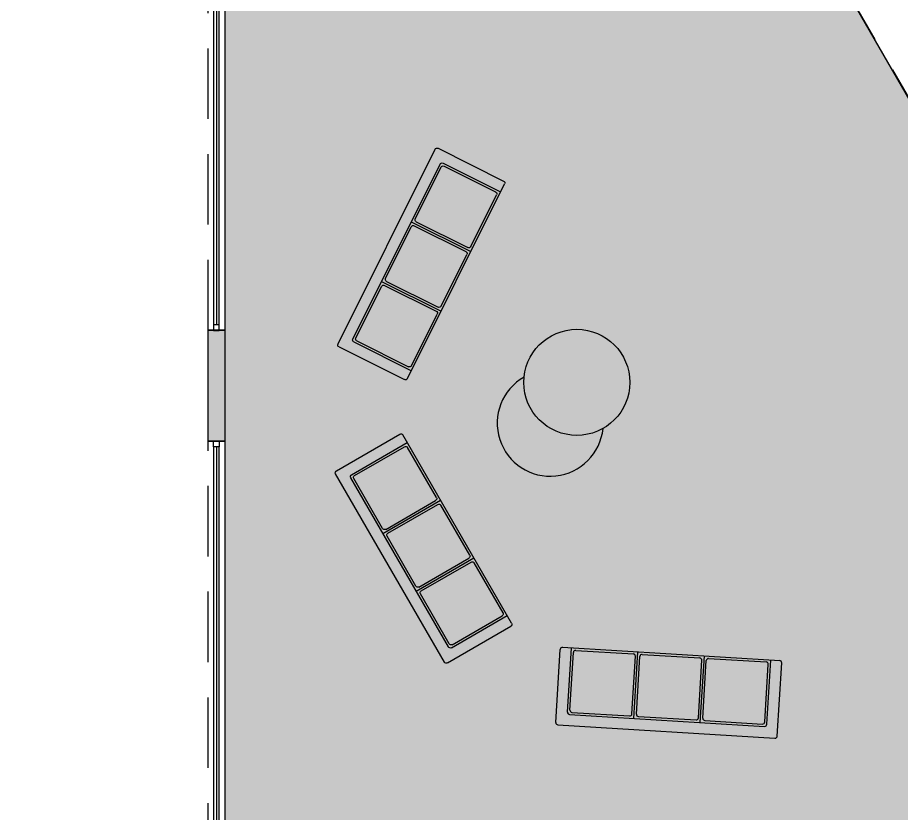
# Model space of a CAD drawing. Header units: metres. Extents: x 1769 to 3632, y 809 to 2652.
# Drawn here: x 2734.68 to 2742.64, y 1864 to 1871.17 of the extents above; entities that cross this region are included whole.
import ezdxf

# ---------------------------------------------------------------- set-up
doc = ezdxf.new("R2010")
doc.units = ezdxf.units.M
doc.header["$LTSCALE"] = 10
doc.linetypes.add('HIDDEN', pattern=[9.525, 6.35, -3.175])
for name, color, linetype in [('A-FLOR-LEVL', 2, 'Continuous'), ('A-FURN', 1, 'Continuous'), ('A-GLAZ', 150, 'Continuous'), ('A-PATT+', 8, 'Continuous'), ('A-PROJ+', 1, 'HIDDEN'), ('A-WALL', 6, 'Continuous'), ('A-WALL-PATT', 8, 'Continuous')]:
    doc.layers.add(name, color=color, linetype=linetype)

# ---------------------------------------------------------------- blocks, each defined once
blk = doc.blocks.new('A$Ca70b421f')
at = {"layer": 'A-PATT+', "ltscale": 0.01, "true_color": 0x939598}
h = blk.add_hatch(dxfattribs=at)
h.set_pattern_fill('DOLMIT', color=252, scale=0.018)
edge = h.paths.add_edge_path()
edge.add_line((25.336, 3.261), (25.336, 0.2))
edge.add_line((25.336, 0.2), (21.7137, 0.2008))
edge.add_arc((21.0849, 39.1483), 38.9526, 269.18272, 270.92484, ccw=False)
edge.add_arc((20.4924, -1.9182), 2.1182, 88.99985, 105.352)
edge.add_arc((20.2844, -1.1028), 1.277, 106.04077, 133.34504)
edge.add_line((19.4079, -0.1742), (20.1805, -0.8937))
edge.add_arc((22.7378, -4.4897), 4.4126, 113.91928, 125.41784, ccw=False)
edge.add_arc((23.1734, -5.7416), 5.7347, 93.3642, 112.82617, ccw=False)
edge.add_line((22.8368, -0.0169), (25.336, 0))
edge.add_line((25.336, 0), (40.8755, 0))
edge.add_line((40.8755, 0), (40.8755, 8.8623))
edge.add_line((40.8755, 8.8623), (64.844, 22.7005))
edge.add_line((64.844, 22.7005), (63.6758, 24.7237))
edge.add_line((63.6758, 24.7237), (62.1168, 23.8237))
edge.add_line((62.1168, 23.8237), (61.5418, 24.8196))
edge.add_line((61.5418, 24.8196), (63.1012, 25.7199))
edge.add_line((63.1012, 25.7199), (57.7874, 34.9238))
edge.add_line((57.7874, 34.9238), (54.6065, 33.0876))
edge.add_line((54.6065, 33.0876), (54.6064, 20.8154))
edge.add_line((54.6064, 20.8154), (49.8442, 18.0657))
edge.add_line((49.8442, 18.0657), (50.419, 17.0701))
edge.add_line((50.419, 17.0701), (50.0293, 16.8451))
edge.add_line((50.0293, 16.8451), (49.4544, 17.8408))
edge.add_line((49.4544, 17.8408), (45.1837, 15.3751))
edge.add_line((45.1837, 15.3751), (16.566, 15.375))
edge.add_line((16.566, 15.375), (16.566, 15.5))
edge.add_line((16.566, 15.5), (7.1793, 15.5))
edge.add_line((7.1793, 15.5), (7.1793, 19.454))
edge.add_line((7.1793, 19.454), (0, 19.4542))
edge.add_line((0, 19.4542), (0.0007, 13.375))
edge.add_line((0.0007, 13.375), (15.066, 13.375))
edge.add_line((15.066, 13.375), (15.066, 2.4175))
edge.add_arc((18.8858, 2.4729), 3.8202, 180.83161, 254.29524)
edge.add_arc((18.5138, 0.5707), 1.8948, 223.02926, 249.55017, ccw=False)
edge.add_arc((18.2834, 1.0412), 2.1079, 148.21863, 236.78213, ccw=False)
edge.add_arc((18.6399, 0.629), 2.633, 91.55469, 144.67687, ccw=False)
edge.add_line((18.5684, 3.261), (25.336, 3.261))
h.paths.add_polyline_path([(28.836, 4.3999), (37.9755, 4.3999), (37.9755, 3.6999), (29.536, 3.6999), (29.536, 2.6653), (28.836, 2.6653)], flags=16)
h.paths.add_polyline_path([(23.836, 4.5999), (17.986, 4.5999), (17.986, 12.575), (20.486, 12.575), (20.486, 7.5999), (37.9755, 7.5999), (37.9755, 4.5999)], flags=16)
edge = h.paths.add_edge_path(flags=16)
edge.add_arc((21.0849, 39.1483), 39.1526, 269.18224, 270.86008, ccw=False)
edge.add_arc((20.4924, -1.9182), 1.9182, 88.99057, 105.31545)
edge.add_arc((20.2844, -1.1028), 1.077, 106.10358, 121.84519)
edge.add_line((19.7162, -0.188), (20.1997, -0.6382))
edge.add_arc((22.7378, -4.4897), 4.6126, 113.89552, 123.38451, ccw=False)
edge.add_arc((23.1734, -5.7416), 5.9347, 104.6475, 112.84455, ccw=False)
at = {"layer": 'A-FLOR-LEVL', "ltscale": 0.01}
blk.add_lwpolyline([(25.336, 0), (40.8755, 0), (40.8755, 8.8623), (64.844, 22.7005), (63.6758, 24.7237), (62.1168, 23.8237), (61.5418, 24.8196), (63.1012, 25.7199), (57.7874, 34.9238), (54.6065, 33.0876), (54.6064, 20.8154), (49.8442, 18.0657), (50.419, 17.0701), (50.0293, 16.8451), (49.4544, 17.8408), (45.1837, 15.3751), (16.566, 15.375)], dxfattribs=at)
blk = doc.blocks.new('*U391')
at = {"layer": 'A-GLAZ', "ltscale": 0.01}
for p, q in [((0.0186445, 0.000025), (0.0233917, 0.000025)), ((0.0186445, 0), (0.0233917, 0)), ((0.0233917, -0.000025), (0.0186445, -0.000025))]:
    blk.add_line(p, q, dxfattribs=at)
for points in [[(0.0185945, -0.000025), (0.0186445, -0.000025), (0.0186445, 0.000025), (0.0185945, 0.000025)], [(0.0234417, -0.000025), (0.0233917, -0.000025), (0.0233917, 0.000025), (0.0234417, 0.000025)]]:
    blk.add_lwpolyline(points, close=True, dxfattribs=at)
blk = doc.blocks.new('A$C4432dc5d')
at = {"layer": 'A-FURN', "ltscale": 0.01}
for p, q in [((0, 0.68), (0, 0.02)), ((1.98, 0.7), (0.02, 0.7)), ((2, 0.68), (2, 0.02)), ((0.1, 0.58), (0.1, 0)), ((1.88, 0.6), (0.12, 0.6)), ((0.12, 0.56), (0.12, 0.04)), ((0.66, 0.58), (0.14, 0.58)), ((0.68, 0.56), (0.68, 0.04)), ((0.7, 0.6), (0.7, 0)), ((0.72, 0.56), (0.72, 0.04)), ((1.26, 0.58), (0.74, 0.58)), ((1.28, 0.56), (1.28, 0.04)), ((1.3, 0.6), (1.3, 0)), ((1.32, 0.56), (1.32, 0.04)), ((1.86, 0.58), (1.34, 0.58)), ((1.88, 0.56), (1.88, 0.04)), ((1.9, 0.58), (1.9, 0)), ((1.98, 0), (0.02, 0)), ((0.66, 0.02), (0.14, 0.02)), ((1.26, 0.02), (0.74, 0.02)), ((1.86, 0.02), (1.34, 0.02))]:
    blk.add_line(p, q, dxfattribs=at)
for centre, start, end in [((0.02, 0.68), 90, 180), ((1.98, 0.68), 0, 90), ((0.12, 0.58), 90, 180), ((0.14, 0.56), 90, 180), ((0.66, 0.56), 0, 90), ((0.74, 0.56), 90, 180), ((1.26, 0.56), 0, 90), ((1.34, 0.56), 90, 180), ((1.86, 0.56), 0, 90), ((1.88, 0.58), 0, 90), ((0.02, 0.02), 180, 270), ((0.14, 0.04), 180, 270), ((0.66, 0.04), 270, 0), ((0.74, 0.04), 180, 270), ((1.26, 0.04), 270, 0), ((1.34, 0.04), 180, 270), ((1.86, 0.04), 270, 0), ((1.98, 0.02), 270, 0)]:
    blk.add_arc(centre, 0.02, start, end, dxfattribs=at)
blk = doc.blocks.new('*U527')
at = {"layer": 'A-GLAZ', "ltscale": 0.01}
for p, q in [((0.0187765, 0.000025), (0.0233917, 0.000025)), ((0.0187765, 0), (0.0233917, 0)), ((0.0233917, -0.000025), (0.0187765, -0.000025))]:
    blk.add_line(p, q, dxfattribs=at)
for points in [[(0.0187265, -0.000025), (0.0187765, -0.000025), (0.0187765, 0.000025), (0.0187265, 0.000025)], [(0.0234417, -0.000025), (0.0233917, -0.000025), (0.0233917, 0.000025), (0.0234417, 0.000025)]]:
    blk.add_lwpolyline(points, close=True, dxfattribs=at)

msp = doc.modelspace()

# ---------------------------------------------------------------- block references
at = {"layer": 'A-FLOR-LEVL'}
msp.add_blockref('A$Ca70b421f', (2681.9374, 1840.6909), dxfattribs=at)

# ---------------------------------------------------------------- next in the draw order: hatches: boundary and pattern name
at = {"layer": 'A-WALL-PATT', "ltscale": 0.01}
h = msp.add_hatch(color=256, dxfattribs=at)
h.dxf.hatch_style = 1
h.paths.add_polyline_path([(2736.394, 1867.3535), (2736.394, 1868.3535), (2736.5439, 1868.3535), (2736.5439, 1867.3535)])

# ---------------------------------------------------------------- next in the draw order: linework, layer by layer
at = {"layer": 'A-FURN', "ltscale": 0.01}
msp.add_circle((2739.7171, 1867.8846), 0.4779, dxfattribs=at)
msp.add_arc((2739.4778, 1867.5169), 0.4779, 119.6183, 354.26058, dxfattribs=at)
at = {"layer": 'A-PROJ+', "ltscale": 0.01}
msp.add_lwpolyline([(2739.7051, 1875.6488), (2745.0381, 1866.4105)], dxfattribs=at)
for points in [[(2736.394, 1868.3535), (2736.394, 1873.114), (2736.5439, 1873.114), (2736.5439, 1868.3535)], [(2736.5439, 1867.3535), (2736.5439, 1862.5063), (2736.3939, 1862.5063), (2736.3939, 1867.3535)]]:
    msp.add_lwpolyline(points, close=True, dxfattribs=at)
at = {"layer": 'A-WALL', "ltscale": 0.01}
msp.add_lwpolyline([(2736.394, 1867.3535), (2736.394, 1868.3535), (2736.5439, 1868.3535), (2736.5439, 1867.3535)], close=True, dxfattribs=at)

# ---------------------------------------------------------------- next in the draw order: block references
at = {"layer": 'A-FURN', "ltscale": 0.01, "xscale": -1}
for p, rotation in [((2739.075, 1869.69), 63.49811988928355), ((2738.1395, 1867.4289), 119.9999999999999)]:
    msp.add_blockref('A$C4432dc5d', p, dxfattribs=dict(at, rotation=rotation))
at = {"layer": 'A-FURN', "ltscale": 0.01, "rotation": 176.501880110716}
msp.add_blockref('A$C4432dc5d', (2741.5655, 1865.3764), dxfattribs=at)
at = {"layer": 'A-GLAZ', "ltscale": 0.01, "xscale": -1000.00000000001, "yscale": 1000.00000000001, "zscale": 1000.000000000006, "rotation": 89.9996924297154}
for name, p in [('*U527', (2736.4691, 1891.7951)), ('*U391', (2736.469, 1885.948))]:
    msp.add_blockref(name, p, dxfattribs=at)

doc.saveas('drawing.dxf')
